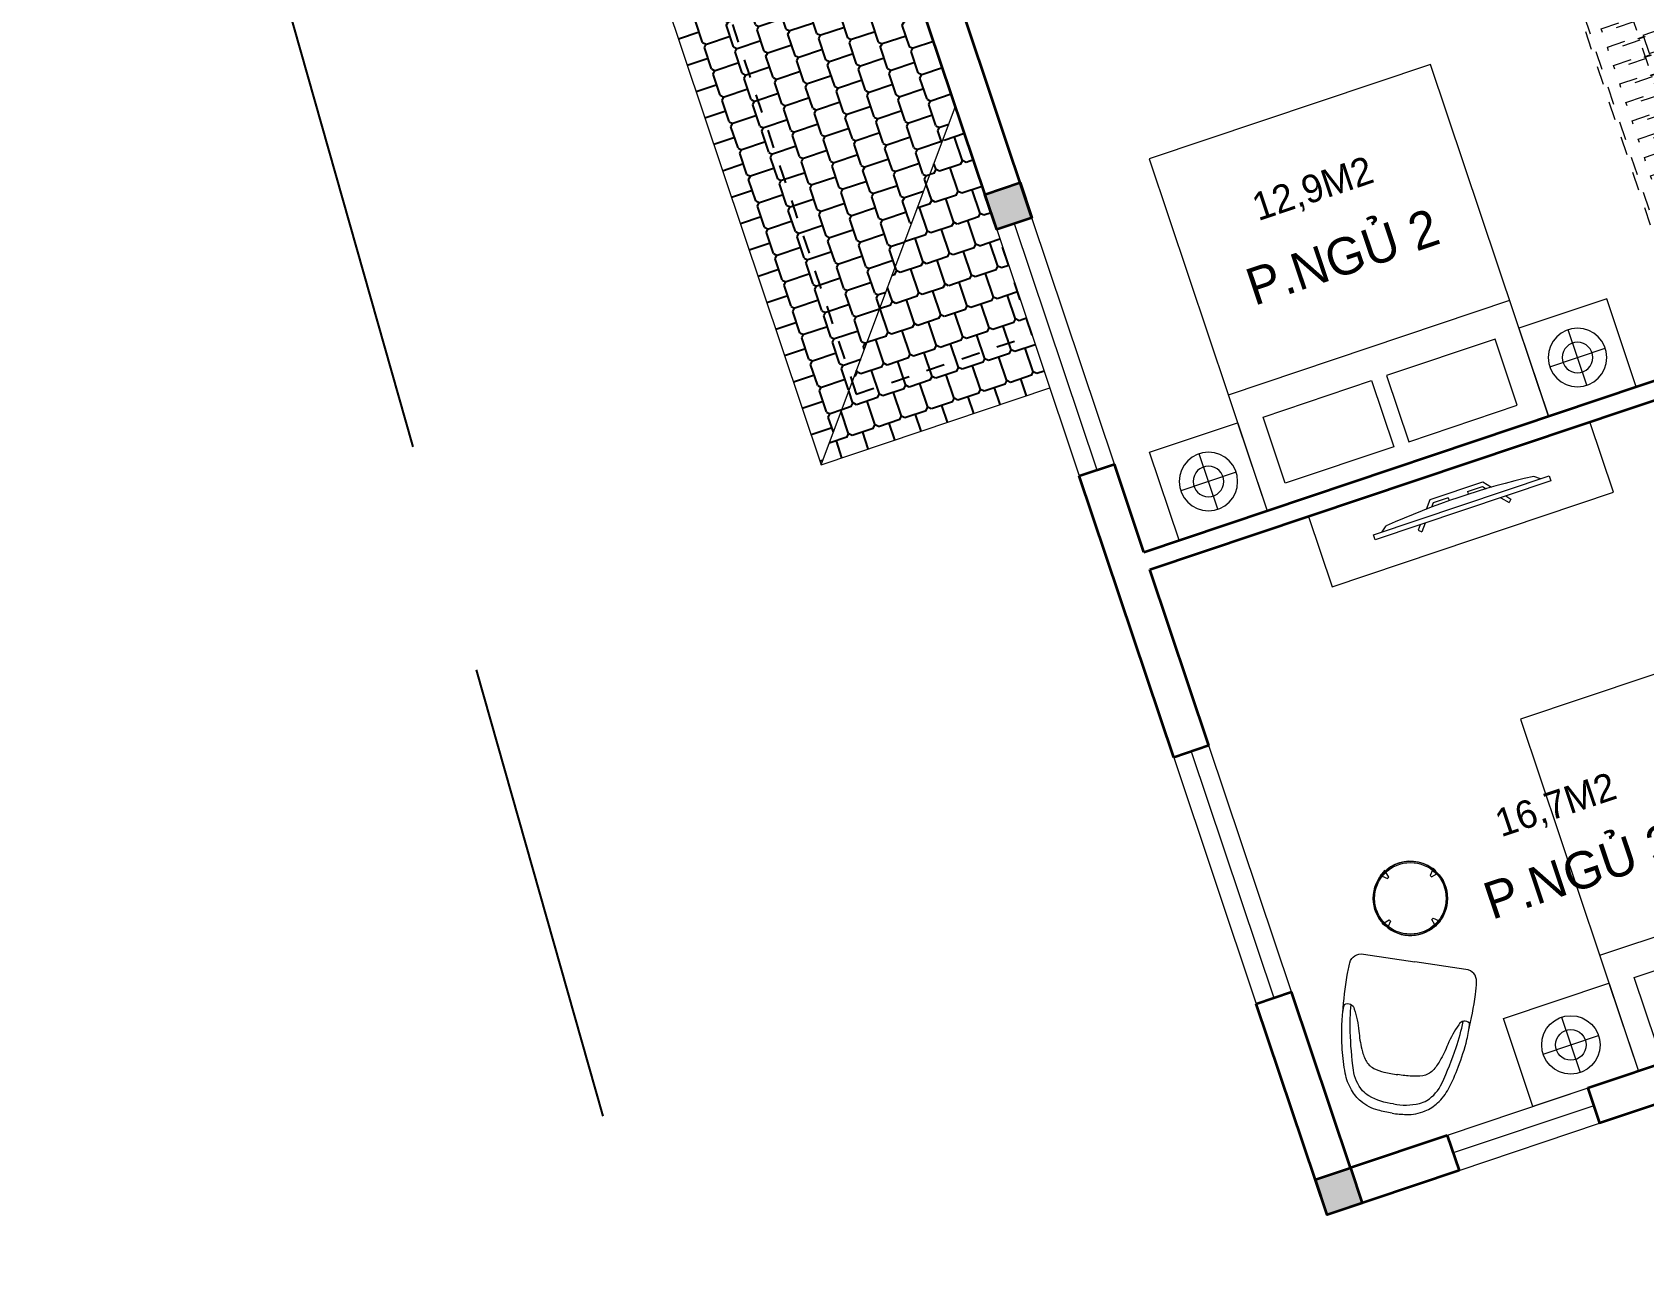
# Model space of a CAD drawing. Header units: metres. Extents: x 568332 to 569219, y 2065964 to 2066430.
# Drawn here: x 568524.19 to 568532.88, y 2066040 to 2066046.65 of the extents above; entities that cross this region are included whole.
import ezdxf

# ---------------------------------------------------------------- set-up
doc = ezdxf.new("R2010")
doc.units = ezdxf.units.M
doc.linetypes.add('HIDDEN', pattern=[0.375, 0.25, -0.125])
doc.linetypes.add('X-5M-G-MB PHONGNGU$0$HIDDEN2', pattern=[0.1875, 0.125, -0.0625])
doc.layers.get('0').update_dxf_attribs({"linetype": 'CONTINUOUS'})
doc.layers.get('DEFPOINTS').update_dxf_attribs({"linetype": 'CONTINUOUS'})
for name, color, linetype, lineweight in [('-CONCRETE', 1, 'CONTINUOUS', 35), ('-DOOR', 137, 'CONTINUOUS', 9), ('-FURNITURE', 46, 'CONTINUOUS', 9), ('-LINE1', 7, 'CONTINUOUS', 18), ('-STEEL1', 1, 'CONTINUOUS', 35), ('-TEXT', 7, 'CONTINUOUS', 15), ('-WALL', 4, 'CONTINUOUS', 35), ('TEXT25', 2, 'CONTINUOUS', 13)]:
    doc.layers.add(name, color=color, linetype=linetype, lineweight=lineweight)
doc.layers.add('-RANH GIOI LO DAT', color=12, linetype='CONTINUOUS')
doc.layers.add('13. NET HATCH', color=252, linetype='CONTINUOUS')
doc.styles.add('T1', font='', dxfattribs={"height": 200})
doc.styles.add('vnavanth', font='', dxfattribs={"width": 0.8})
doc.styles.get('T1').set_extended_font_data('VNgeometric Light')
doc.styles.get('vnavanth').set_extended_font_data('.VnAvantH')

# ---------------------------------------------------------------- blocks, each defined once
blk = doc.blocks.new('G1600')
for p, q in [((137477.0741823114, -212827.2147267315), (139077.0741823114, -212827.2147267327)), ((137227.6935681712, -213391.7193460799), (137227.6935681718, -213076.8871672568)), ((139326.4547964507, -213391.7193460799), (139326.4547964501, -213076.8871672568)), ((137385.1096575831, -213234.3032566686), (137070.2774787599, -213234.3032566681)), ((139169.0387070388, -213234.3032566686), (139483.870885862, -213234.3032566681))]:
    blk.add_line(p, q)
blk.add_lwpolyline([(137477.074182311, -213484.2147267315), (137477.0741823123, -211484.2147267315), (139077.0741823123, -211484.2147267327), (139077.074182311, -213484.2147267327), (137477.074182311, -213484.2147267315)])
for points in [[(136977.074182316, -213484.2147267311), (136977.0741823163, -212984.3917867657), (137477.0741823113, -212984.3917867661), (137477.074182311, -213484.2147267315)], [(137617.074182311, -213375.2147267316), (137617.0741823112, -212998.7147267316), (138234.5741823112, -212998.714726732), (138234.574182311, -213375.214726732)], [(138937.074182311, -213375.2147267325), (138937.0741823112, -212998.7147267325), (138319.5741823112, -212998.7147267321), (138319.574182311, -213375.2147267321)], [(139577.0741823059, -213484.2147267331), (139577.0741823062, -212984.3917867677), (139077.0741823113, -212984.3917867673), (139077.074182311, -213484.2147267327)]]:
    blk.add_lwpolyline(points, close=True)
for centre, radius in [((137227.6935681715, -213234.3032566684), 157.4160894116067), ((139326.4547964504, -213234.3032566684), 157.4160894116067), ((137227.6935681715, -213234.3032566684), 82.41608941160666), ((139326.4547964504, -213234.3032566684), 82.41608941160666)]:
    blk.add_circle(centre, radius)
blk = doc.blocks.new('A$C8a974c9c')
for p, q in [((1750.087982669494, 2957.416116623174), (1750.087982669657, 2642.58393779996)), ((1592.671893257969, 2800.000027211493), (1907.504072081182, 2800.000027211652)), ((1342.999452652235, 2500.000027214177), (1342.999452652119, 700.000027214177)), ((1750.087982669345, 242.5839378051005), (1750.087982669549, 557.4161166283138)), ((1592.67189325784, 400.0000272168018), (1907.504072081053, 400.0000272166017))]:
    blk.add_line(p, q)
for points in [[(1999.999452652235, 3100.000027209127), (1500.176512686827, 3100.000027209127), (1500.176512686827, 2500.000027214177), (1999.999452652235, 2500.000027214177)], [(1890.999452652235, 2360.000027214177), (1514.499452652235, 2360.000027214177), (1514.499452652148, 1642.500027214177), (1890.999452652148, 1642.500027214177)], [(1890.99945265209, 840.000027214177), (1514.49945265209, 840.000027214177), (1514.499452652148, 1557.500027214177), (1890.999452652148, 1557.500027214177)], [(1999.999452652119, 100.0000272192265), (1500.17651268671, 100.0000272192265), (1500.17651268671, 700.000027214177), (1999.999452652119, 700.000027214177)]]:
    blk.add_lwpolyline(points, close=True)
blk.add_lwpolyline([(1999.999452652235, 2500.000027214177), (-0.0005473477649502456, 2500.000027214177), (-0.0005473478813655674, 700.000027214177), (1999.999452652119, 700.000027214177), (1999.999452652235, 2500.000027214177)])
for centre, radius in [((1750.087982669561, 2800.000027211581), 157.4160894116067), ((1750.087982669561, 2800.000027211581), 82.41608941160666), ((1750.087982669432, 400.0000272166926), 157.4160894116067), ((1750.087982669432, 400.0000272166926), 82.41608941160666)]:
    blk.add_circle(centre, radius)
blk = doc.blocks.new('XR.MB.LM123$0$tvi 1')
blk.add_lwpolyline([(28.54445810673496, -2.291926648467779e-10), (28.54445810673496, -999.9999999999964), (-7.275957614183426e-12, -1000), (0, 0)], close=True)
for points in [[(28.54445810680045, -50.31958968611434), (52.37372755713295, -80.86315460130209)], [(-24.09820395050338, -235.5599978379832), (-39.09879504836863, -251.7939635238108)], [(0, -284.7849796677438), (-39.09879504836863, -251.7939635238108)], [(0, -255.9952397129928), (-24.09820395050338, -235.5599978379832)], [(69.66229681991535, -315.0836646851385), (111.1934016081432, -350.2927865858655), (111.193401608034, -649.712917566063), (69.68611289083492, -684.9110379843005)], [(89.09002233762294, -445.7449799550195), (89.09002233762294, -359.9578938602899), (70.91298945683957, -344.6203678706661)], [(89.09002233762294, -445.7449799550195), (73.49991829216015, -445.7449799550232)], [(89.09002233768115, -554.2550200447404), (89.09002233773936, -640.0421061392371), (70.91298945678864, -655.3796321293303)], [(89.09002233768115, -554.2550200447404), (73.49991829216015, -554.2550200447404)], [(0, -715.2150203320198), (-39.09879504836863, -748.2060364759491)], [(-24.09820395050338, -764.4400021620095), (-39.09879504836863, -748.2060364759491)], [(0, -744.004760287), (-24.09820395050338, -764.4400021620095)], [(28.54445810674224, -949.680410313882), (52.37372755713295, -919.1368453984578)]]:
    blk.add_lwpolyline(points)
blk.add_arc((-4025.16618952866, -499.9999999999964), 4099.025185406737, 354.1310878512652, 5.868912148527433)
blk = doc.blocks.new('A$C7D524948')
at = {"layer": '-FURNITURE'}
for points in [[(-1.862645149230957e-09, 824.9500000011176, 0.02374928999430728), (-77.15000000130385, 820, 0.1110396266945436), (-175.0999999996275, 786.1500000022352, 0.08516816991690027), (-234.9500000011176, 733.25, 0.08855014736123698), (-281.5499999988824, 649.3499999996275, 0.02790636319614463), (-315.9500000011176, 525.5999999996275, 0.02834164487538841), (-340.4000000022352, 372.8000000007451, 0.04711987010175965), (-341.0999999996275, 283.4000000003725, 0.5135274654112972), (-284.5500000007451, 299.9500000011176, 0.05957759956988055), (-242.5500000026077, 413.6500000003725, -0.03446512451505389), (-213.1500000003725, 507.4499999992549, -0.05927668371543007), (-182.7500000009313, 564.2999999988824, -0.1661460996977688), (-133.4500000011176, 600.4000000003725, -0.0525641271264061), (-75.80000000074506, 611.9500000011176, -0.02855401869774651), (-1.862645149230957e-09, 614.6500000003725, -3.543335205159532)], [(-1.862645149230957e-09, 824.9500000011176, -0.02374928999430728), (77.14999999850988, 820.0000000018626, -0.1110396266945436), (175.0999999986961, 786.1500000003725, -0.08516816991690027), (234.9499999992549, 733.25, -0.08855014736123698), (281.5499999988824, 649.3499999996275, -0.02790636319614463), (315.9500000011176, 525.5999999996275, -0.02834164487538841), (340.3999999985099, 372.8000000007451, -0.04711987010175965), (341.0999999996275, 283.4000000022352, -0.5135274654112972), (284.5500000007451, 299.9499999992549, -0.05957759956988055), (242.5499999988824, 413.6499999985099, 0.03446512451505389), (213.1499999994412, 507.4500000011176, 0.05927668371543007), (182.75, 564.3000000007451, 0.1661460996977688), (133.4499999983236, 600.4000000003725, 0.0525641271264061), (75.79999999888241, 611.9499999992549, 0.02855401869774651), (-1.862645149230957e-09, 614.6500000003725, 3.543335205159532)], [(-0.5500000007450581, 774.1500000003725, 0.1055837687742558), (-137.8000000007451, 751.3000000007451, 0.08397584501256396), (-176, 728.25, 0.1493020227225411), (-241.2000000011176, 626.1999999992549, 0.02490854660583826), (-289.25, 424.1500000003725, 0.02643887537121914), (-306.5679914960638, 278.4068524483591, -0.8863330528017872)], [(-0.5500000007450581, 774.1500000003725, -0.1055837687742558), (136.6999999992549, 751.3000000007451, -0.08397584501256396), (174.8999999985099, 728.2500000018626, -0.1493020227225411), (240.0999999986961, 626.1999999992549, -0.02490854660583826), (288.1499999975786, 424.1500000003725, -0.02643887537121914), (305.467991495505, 278.4068524483591, 0.8863330528017872)], [(-342.8562581948936, 328.1164919566363, 0.02267140514630937), (-350.039135296829, 124.5, 0.01212164544072816), (-345.6391352973878, 57.0500000026077, 0.4055082152921144), (-279.3891352973878, 0), (0, 0)], [(342.8562581939623, 328.1164919547737, -0.02267140514630937), (350.0391352958977, 124.5, -0.01212164544072816), (345.6391352955252, 57.05000000074506, -0.4055082152921144), (279.3891352964565, 0), (0, 0)]]:
    blk.add_lwpolyline(points, format="xyb", dxfattribs=at)
blk = doc.blocks.new('tbl1')
at = {"layer": '-FURNITURE'}
for points in [[(-19.7318235830171, 199.0618887953169), (-20.00000000081491, 202.1778609547764), (19.99999999918509, 202.1778609547764), (19.73182358138729, 199.0618887953169), (-8.149072527885437e-10, 200.1778609545727)], [(-202.1778609555913, -20), (-202.1778609555913, 20), (-199.0618887961609, 19.7318235822022), (-200.1778609553294, 9.313225746154785e-10), (-199.0618887961609, -19.73182358033955)], [(202.1778609539615, -20), (199.0618887945311, -19.73182358033955), (200.1778609537287, 9.313225746154785e-10), (200.2090254699579, 19.83055200098897), (202.1778609539615, 20)], [(19.99999999918509, -202.1778609547764), (-20.00000000081491, -202.1778609547764), (-19.7318235830171, -199.061888795346), (-8.149072527885437e-10, -200.1778609546018), (19.73182358138729, -199.061888795346)]]:
    blk.add_hatch(color=256, dxfattribs=at).paths.add_polyline_path(points, flags=0)
at = {"layer": '-FURNITURE', "flags": 128}
for points in [[(-19.7318235830171, 199.061888795346), (-20.00000000081491, 202.1778609547764), (-8.149072527885437e-10, 202.1778609547764), (19.99999999918509, 202.1778609547764), (19.73182358138729, 199.061888795346)], [(-202.1778609555913, 0), (-202.1778609555913, 20), (-199.0618887961609, 19.7318235822022)], [(202.1778609539615, 0), (202.1778609539615, 20), (199.0618887945311, 19.7318235822022)], [(-19.7318235830171, -199.061888795346), (-20.00000000081491, -202.1778609547764), (-8.149072527885437e-10, -202.1778609547764), (19.99999999918509, -202.1778609547764), (19.73182358138729, -199.061888795346)]]:
    blk.add_lwpolyline(points, dxfattribs=at)
for points in [[(14.99999999918509, 193), (-15.00000000081491, 193), (-5.000000000814907, 163), (-8.149072527885437e-10, 163), (4.999999999185093, 163)], [(-193.0000000008149, -15), (-193.0000000008149, 15), (-163.0000000008149, 5), (-163.0000000008149, 0), (-163.0000000008149, -5)], [(192.9999999991851, -15), (192.9999999991851, 15), (162.9999999991851, 5), (162.9999999991851, 0), (162.9999999991851, -5)], [(14.99999999918509, -193), (-15.00000000081491, -193), (-5.000000000814907, -163), (-8.149072527885437e-10, -163), (4.999999999185093, -163)]]:
    blk.add_lwpolyline(points, close=True, dxfattribs=at)
at = {"layer": '-FURNITURE'}
for radius in [200.0000000000002, 193.0000000000002]:
    blk.add_circle((-8.149072527885437e-10, 0), radius, dxfattribs=at)
for radius, start, end in [(199.9999999999999, 90, 270), (199.9999999999998, 270, 90)]:
    blk.add_arc((0, 0), radius, start, end, dxfattribs=at)
blk = doc.blocks.new('*U168')
at = {"linetype": 'X-5M-G-MB PHONGNGU$0$HIDDEN2'}
for points in [[(0, 600.0000000004657), (0, 0), (2181.818181820297, -7.813323814654285e-10), (2181.818181820297, 599.9999999996843)], [(2161.818181820297, 579.999661371611), (2161.818181820297, 19.99966137161111), (20, 20.00000000046566), (20, 580.0000000004657)], [(2161.818181820297, 286.6991212946932), (2161.818181820297, 313.0991212946), (20, 313.0991212953813), (19.99999859370291, 286.6991212952417)], [(113.7817614636733, 319.1750910408318), (109.4317788550979, 319.1750910408318), (109.4317788550979, 280.441767644881), (113.7817614636733, 280.441767644881)], [(227.7817614636733, 319.1750910407849), (223.4317788550979, 319.1750910407849), (223.4317788550979, 280.4417676448341), (227.7817614636733, 280.4417676448341)], [(341.7817614636733, 319.175091040738), (337.4317788550979, 319.175091040738), (337.4317788550979, 280.4417676447872), (341.7817614636733, 280.4417676447872)], [(455.7817614636733, 319.1750910406911), (451.4317788550979, 319.1750910406911), (451.4317788550979, 280.4417676447403), (455.7817614636733, 280.4417676447403)], [(569.7817614636733, 319.1750910406442), (565.431778855098, 319.1750910406442), (565.431778855098, 280.4417676446934), (569.7817614636733, 280.4417676446934)], [(683.7817614636733, 319.1750910405973), (679.431778855098, 319.1750910405973), (679.431778855098, 280.4417676446465), (683.7817614636733, 280.4417676446465)], [(797.7817614636733, 319.1750910405504), (793.431778855098, 319.1750910405504), (793.431778855098, 280.4417676445996), (797.7817614636733, 280.4417676445996)], [(911.7817614636733, 319.1750910405035), (907.431778855098, 319.1750910405035), (907.431778855098, 280.4417676445527), (911.7817614636733, 280.4417676445527)], [(1025.781761463673, 319.1750910404566), (1021.431778855098, 319.1750910404566), (1021.431778855098, 280.4417676445057), (1025.781761463673, 280.4417676445057)], [(1139.781761463673, 319.1750910404097), (1135.431778855098, 319.1750910404097), (1135.431778855098, 280.4417676444588), (1139.781761463673, 280.4417676444588)], [(1253.781761463673, 319.1750910403628), (1249.431778855098, 319.1750910403628), (1249.431778855098, 280.4417676444119), (1253.781761463673, 280.4417676444119)], [(1367.781761463673, 319.1750910403159), (1363.431778855098, 319.1750910403159), (1363.431778855098, 280.441767644365), (1367.781761463673, 280.441767644365)], [(1481.781761463673, 319.175091040269), (1477.431778855098, 319.175091040269), (1477.431778855098, 280.4417676443181), (1481.781761463673, 280.4417676443181)], [(1595.781761463673, 319.175091040222), (1591.431778855098, 319.175091040222), (1591.431778855098, 280.4417676442712), (1595.781761463673, 280.4417676442712)], [(1709.781761463673, 319.1750910401751), (1705.431778855098, 319.1750910401751), (1705.431778855098, 280.4417676442243), (1709.781761463673, 280.4417676442243)], [(1823.781761463673, 319.1750910401282), (1819.431778855098, 319.1750910401282), (1819.431778855098, 280.4417676441774), (1823.781761463673, 280.4417676441774)], [(1937.781761463673, 319.1750910400813), (1933.431778855098, 319.1750910400813), (1933.431778855098, 280.4417676441305), (1937.781761463673, 280.4417676441305)], [(2051.781761463673, 319.1750910400344), (2047.431778855098, 319.1750910400344), (2047.431778855098, 280.4417676440836), (2051.781761463673, 280.4417676440836)]]:
    blk.add_lwpolyline(points, close=True, dxfattribs=at)
for points in [[(122.2409142897814, 313.1103512093413), (122.2409142897814, 515.2497102723445), (100.1765458012815, 515.2497102723445), (100.1765458012815, 313.1103512093413)], [(236.2409142897814, 313.1103512092944), (236.2409142897814, 515.2497102722975), (214.1765458012815, 515.2497102722975), (214.1765458012815, 313.1103512092944)], [(350.2409142897814, 313.1103512092475), (350.2409142897814, 515.2497102722507), (328.1765458012815, 515.2497102722507), (328.1765458012815, 313.1103512092475)], [(464.2409142897814, 313.1103512092006), (464.2409142897814, 515.2497102722037), (442.1765458012815, 515.2497102722037), (442.1765458012815, 313.1103512092006)], [(578.2409142897814, 313.1103512091537), (578.2409142897814, 515.2497102721569), (556.1765458012815, 515.2497102721569), (556.1765458012815, 313.1103512091537)], [(692.2409142897814, 313.1103512091068), (692.2409142897814, 515.24971027211), (670.1765458012815, 515.24971027211), (670.1765458012815, 313.1103512091068)], [(806.2409142897814, 313.1103512090599), (806.2409142897814, 515.249710272063), (784.1765458012815, 515.249710272063), (784.1765458012815, 313.1103512090599)], [(920.2409142897814, 313.110351209013), (920.2409142897814, 515.2497102720162), (898.1765458012815, 515.2497102720162), (898.1765458012815, 313.110351209013)], [(1034.240914289781, 313.1103512089661), (1034.240914289781, 515.2497102719692), (1012.176545801281, 515.2497102719692), (1012.176545801281, 313.1103512089661)], [(1148.240914289781, 313.1103512089192), (1148.240914289781, 515.2497102719224), (1126.176545801281, 515.2497102719224), (1126.176545801281, 313.1103512089192)], [(1262.240914289781, 313.1103512088723), (1262.240914289781, 515.2497102718754), (1240.176545801281, 515.2497102718754), (1240.176545801281, 313.1103512088723)], [(1376.240914289781, 313.1103512088254), (1376.240914289781, 515.2497102718285), (1354.176545801281, 515.2497102718285), (1354.176545801281, 313.1103512088254)], [(1490.240914289781, 313.1103512087785), (1490.240914289781, 515.2497102717816), (1468.176545801281, 515.2497102717816), (1468.176545801281, 313.1103512087785)], [(1604.240914289781, 313.1103512087315), (1604.240914289781, 515.2497102717347), (1582.176545801281, 515.2497102717347), (1582.176545801281, 313.1103512087315)], [(1718.240914289781, 313.1103512086846), (1718.240914289781, 515.2497102716878), (1696.176545801281, 515.2497102716878), (1696.176545801281, 313.1103512086846)], [(1832.240914289781, 313.1103512086377), (1832.240914289781, 515.2497102716409), (1810.176545801281, 515.2497102716409), (1810.176545801281, 313.1103512086377)], [(1946.240914289781, 313.1103512085908), (1946.240914289781, 515.2497102715939), (1924.176545801281, 515.2497102715939), (1924.176545801281, 313.1103512085908)], [(2060.240914289781, 313.1103512085439), (2060.240914289781, 515.2497102715471), (2038.176545801281, 515.2497102715471), (2038.176545801281, 313.1103512085439)], [(100.1765458012815, 286.7103512094345), (100.1765458012815, 92.0852110228024), (122.2409142897814, 92.0852110228024), (122.2409142897814, 286.7103512094345)], [(214.1765458012815, 286.7103512093876), (214.1765458012815, 92.08521102275549), (236.2409142897814, 92.08521102275549), (236.2409142897814, 286.7103512093876)], [(328.1765458012815, 286.7103512093407), (328.1765458012815, 92.08521102270858), (350.2409142897814, 92.08521102270858), (350.2409142897814, 286.7103512093407)], [(442.1765458012815, 286.7103512092938), (442.1765458012815, 92.08521102266168), (464.2409142897814, 92.08521102266168), (464.2409142897814, 286.7103512092938)], [(556.1765458012815, 286.7103512092469), (556.1765458012815, 92.08521102261477), (578.2409142897814, 92.08521102261477), (578.2409142897814, 286.7103512092469)], [(670.1765458012815, 286.7103512092), (670.1765458012815, 92.08521102256786), (692.2409142897814, 92.08521102256786), (692.2409142897814, 286.7103512092)], [(784.1765458012815, 286.7103512091531), (784.1765458012815, 92.08521102252095), (806.2409142897814, 92.08521102252095), (806.2409142897814, 286.7103512091531)], [(898.1765458012815, 286.7103512091062), (898.1765458012815, 92.08521102247404), (920.2409142897814, 92.08521102247404), (920.2409142897814, 286.7103512091062)], [(1012.176545801281, 286.7103512090592), (1012.176545801281, 92.08521102242715), (1034.240914289781, 92.08521102242715), (1034.240914289781, 286.7103512090592)], [(1126.176545801281, 286.7103512090123), (1126.176545801281, 92.08521102238024), (1148.240914289781, 92.08521102238024), (1148.240914289781, 286.7103512090123)], [(1240.176545801281, 286.7103512089654), (1240.176545801281, 92.08521102233333), (1262.240914289781, 92.08521102233333), (1262.240914289781, 286.7103512089654)], [(1354.176545801281, 286.7103512089186), (1354.176545801281, 92.08521102228642), (1376.240914289781, 92.08521102228642), (1376.240914289781, 286.7103512089186)], [(1468.176545801281, 286.7103512088717), (1468.176545801281, 92.0852110222395), (1490.240914289781, 92.0852110222395), (1490.240914289781, 286.7103512088717)], [(1582.176545801281, 286.7103512088247), (1582.176545801281, 92.0852110221926), (1604.240914289781, 92.0852110221926), (1604.240914289781, 286.7103512088247)], [(1696.176545801281, 286.7103512087778), (1696.176545801281, 92.0852110221457), (1718.240914289781, 92.0852110221457), (1718.240914289781, 286.7103512087778)], [(1810.176545801281, 286.7103512087309), (1810.176545801281, 92.08521102209879), (1832.240914289781, 92.08521102209879), (1832.240914289781, 286.7103512087309)], [(1924.176545801281, 286.710351208684), (1924.176545801281, 92.08521102205188), (1946.240914289781, 92.08521102205188), (1946.240914289781, 286.710351208684)], [(2038.176545801281, 286.7103512086371), (2038.176545801281, 92.08521102200497), (2060.240914289781, 92.08521102200497), (2060.240914289781, 286.7103512086371)]]:
    blk.add_lwpolyline(points, dxfattribs=at)
blk = doc.blocks.new('A$C4D045CFB')
at = {"layer": '13. NET HATCH'}
h = blk.add_hatch(dxfattribs=at)
h.set_pattern_fill('MAIGO-12', color=256, scale=300, angle=180)
h.set_pattern_definition([(180, (-90, 1.102182119232618e-14), (-75.00000000000001, -150), [120, -30, 120, -30]), (270, (-75, -14.99999999999999), (74.99999999999997, -150), [135, -165]), (225, (-60, 7.34788079488412e-15), (-75.00000000142688, -150.0000000028537), [21.213203436, -403.0508652]), (315, (-90, 1.102182119232618e-14), (75.00000000142684, -150.0000000028537), [21.213203436, -403.0508652])])
h.paths.add_polyline_path([(1299.999119955668, 6100.494044825784), (1299.953723877203, 5215.284894083044), (1299.999119955668, 5229.592269479996), (1299.999119955668, 4500.000660992693), (-0.0008800443320069462, 6100.494044825784)])
h = blk.add_hatch(dxfattribs=at)
h.set_pattern_fill('MAIGO-12', color=256, scale=300, angle=270)
h.set_pattern_definition([(270, (-1.653273178848927e-14, -90), (150, -75.00000000000003), [120, -30, 120, -30]), (0, (14.99999999999999, -75), (150, 74.99999999999996), [135, -165]), (315, (-1.102182119232618e-14, -60), (150.0000000028537, -75.0000000014269), [21.213203436, -403.0508652]), (45, (-1.653273178848927e-14, -90), (150.0000000028537, 75.00000000142683), [21.213203436, -403.0508652])])
h.paths.add_polyline_path([(-0.0008800443320069462, 6100.494044825784), (1299.999119955668, 4500.000660992693), (1299.999119955668, 1300.000660992693), (-0.0008800443320069462, 0.000660992693156004)])
h = blk.add_hatch(dxfattribs=at)
h.set_pattern_fill('MAIGO-12', color=256, scale=300)
h.set_pattern_definition([(0, (90, 0), (75, 150), [120, -30, 120, -30]), (90, (75, 15), (-74.99999999999999, 150), [135, -165]), (45, (60, 0), (75.00000000142687, 150.0000000028537), [21.213203436, -403.0508652]), (135, (90, 0), (-75.00000000142686, 150.0000000028537), [21.213203436, -403.0508652])])
h.paths.add_polyline_path([(1299.999119955668, 1300.000660992693), (1299.999119955668, 0.000660992693156004), (-0.0008800443320069462, 0.000660992693156004)])
at = {"layer": '-LINE1'}
for p, q in [((-0.0008800443320069462, 0.000660992693156004), (-0.0008800443320069462, 6100.494044825784)), ((-0.0008800443320069462, 6100.494044825784), (1299.999119955668, 6100.494044825784)), ((-0.0008800443320069462, 6100.494044825784), (1299.999119955668, 4500.000660992693)), ((-0.0008800443320069462, 0.000660992693156004), (1299.999119955668, 1300.000660992693)), ((1299.999119955668, 0.000660992693156004), (-0.0008800443320069462, 0.000660992693156004))]:
    blk.add_line(p, q, dxfattribs=at)
at = {"layer": 'DEFPOINTS', "linetype": 'HIDDEN', "ltscale": 5}
blk.add_lwpolyline([(1299.999119955668, 300.0006609926932), (299.999119955668, 300.0006609926932), (299.999119955668, 5800.494044825784), (1299.999119955668, 5800.494044825784)], close=True, dxfattribs=at)
blk = doc.blocks.new('A$C5C575821')
at = {"layer": '-CONCRETE'}
h = blk.add_hatch(color=256, dxfattribs=at)
h.dxf.hatch_style = 1
h.paths.add_polyline_path([(-0.00237559899687767, 200.0000000000146), (-0.00237559899687767, 1.455191522836685e-11), (199.9976244010031, 1.455191522836685e-11), (199.9976244010031, 200.0000000000146)])
blk.add_lwpolyline([(-0.00237559899687767, 1.455191522836685e-11), (199.9976244010031, 1.455191522836685e-11), (199.9976244010031, 200.0000000000146), (-0.00237559899687767, 200.0000000000146)], close=True, dxfattribs=at)
blk = doc.blocks.new('TRUC M6')
at = {"layer": '-WALL'}
for p in [(-199.9976244014688, 12489.68831183558), (-199.9976244013524, 6889.688312009894)]:
    blk.add_blockref('A$C5C575821', p, dxfattribs=at)
blk = doc.blocks.new('A$C3F2307D3')
at = {"layer": '-DOOR'}
for points in [[(5.645747902803123, 7.057800859911367), (5.835388680920005, 7.121443744748831), (5.389966661226936, 8.448696254286915), (5.200325882993639, 8.385053369682282)], [(6.600223659304902, 4.213688339339569), (6.789864437538199, 4.277331224177033), (6.344442417728715, 5.604583733715117), (6.154801639611833, 5.540940849110484)], [(7.693075368995778, 3.314673437969759), (8.451505374512635, 3.569200306432322), (8.38787365774624, 3.758807806996629), (7.629443652229384, 3.504280938534066)]]:
    blk.add_lwpolyline(points, close=True, dxfattribs=at)
for points in [[(5.295146272168495, 8.416874811984599), (5.740568291861564, 7.089622302446514)], [(6.249622028670274, 5.572762291412801), (6.695044048363343, 4.245509781641886)], [(8.419689515954815, 3.664004057180136), (7.661259510437958, 3.409477188717574)]]:
    blk.add_lwpolyline(points, dxfattribs=at)
at = {"layer": '-FURNITURE'}
blk.add_lwpolyline([(7.009214183199219, 6.460564900189638), (8.526074194116518, 6.969618637580425), (8.398810571176, 7.348834202392027), (6.881950560375117, 6.839780465234071)], close=True, dxfattribs=at)
at = {"layer": '-RANH GIOI LO DAT', "linetype": 'HIDDEN', "ltscale": 10}
blk.add_line((4.102312903385609, 2.990709617733955e-06), (3.829365596175194e-06, 14.45138577069156), dxfattribs=at)
at = {"layer": '-WALL'}
for p, q in [((5.200359159847721, 8.385064537171274), (4.73887381341774, 9.760181970195845)), ((5.389966661226936, 8.448696254286915), (5.00802096107509, 9.586804310558364)), ((5.389966661226936, 8.448696254286915), (5.200359159847721, 8.385064537171274)), ((5.994467973709106, 6.647424991242588), (9.502134199021384, 7.824587410083041)), ((6.026283832266927, 6.552621240494773), (9.723557558958419, 7.793415376450866)), ((5.645781179540791, 7.05781202763319), (5.835388680920005, 7.121443744748831)), ((6.1548349163495, 5.540952016599476), (5.645781179540791, 7.05781202763319)), ((5.994467973709106, 6.647424991242588), (5.835388680920005, 7.121443744748831)), ((6.344442417728715, 5.604583733715117), (6.026283832266927, 6.552621240494773)), ((6.344409140991047, 5.604572565993294), (6.154801639611833, 5.540940849110484)), ((11.75333425658755, 4.888246438466012), (8.387873657396995, 3.758807807927951)), ((12.1962535266066, 4.825926719000563), (8.451505374512635, 3.569200306432322)), ((6.600223659304902, 4.213688339339569), (6.789977113017812, 4.277369037736207)), ((7.108023022999987, 3.329293717164546), (6.789864437538199, 4.277331224177033)), ((6.982047238736413, 3.076054498786107), (6.600256936158985, 4.213699507061392)), ((8.387873657396995, 3.758807807927951), (8.451505374512635, 3.569200306432322)), ((7.629443651880138, 3.504280939465389), (7.108023022999987, 3.329293717164546)), ((7.629443651880138, 3.504280939465389), (7.693075368995778, 3.314673437969759)), ((7.693075368995778, 3.314673437969759), (6.982047238736413, 3.076054498786107))]:
    blk.add_line(p, q, dxfattribs=at)
at = {"layer": '-FURNITURE', "extrusion": (0, 0, -1)}
for name, p, xscale, yscale, zscale, rotation in [('*U168', (-8.980713570257649, 7.649600188015029), 0.000916666666665974, 0.000916666666665974, -0.000916666666665974, 71.44839956493743), ('XR.MB.LM123$0$tvi 1', (-7.240994506515563, 6.712808756390586), -0.001, 0.001, 0.001, 251.4520892873519)]:
    blk.add_blockref(name, p, dxfattribs=dict(at, xscale=xscale, yscale=yscale, zscale=zscale, rotation=rotation))
at = {"layer": '-FURNITURE', "yscale": 0.001, "zscale": 0.001}
for name, p, xscale, rotation in [('G1600', (70.58654111495707, 253.5097438893281), -0.001, 18.55160043506258), ('A$C8a974c9c', (7.360220891889185, 5.523551174206659), 0.001, 288.5516004350625), ('A$C7D524948', (7.454499628394842, 4.439302598591894), 0.001, 171.4586518923616)]:
    blk.add_blockref(name, p, dxfattribs=dict(at, xscale=xscale, rotation=rotation))
at = {"layer": '-STEEL1', "xscale": -0.001, "yscale": 0.001, "zscale": 0.001, "rotation": 198.5516004350626}
blk.add_blockref('TRUC M6', (3.134321456192993, 15.16998668620363), dxfattribs=at)
at = {"layer": '-WALL', "yscale": 0.001, "zscale": 0.001}
for name, p, xscale, rotation in [('A$C4D045CFB', (2.313330982462503, 12.90171736734919), -0.001, 198.5516004350626), ('tbl1', (7.430944225052372, 4.781386762624606), 0.001, 47.33673214390036)]:
    blk.add_blockref(name, p, dxfattribs=dict(at, xscale=xscale, rotation=rotation))
at = {"layer": '-TEXT', "color": 2, "style": 'vnavanth'}
for s, p in [('p.ngñ 2', (6.58951571804937, 7.973168093478307)), ('p.ngñ 3', (7.870777185307816, 4.664904692210257))]:
    blk.add_text(s, height=0.1999591899200177, rotation=18.55160435106437, dxfattribs=at).set_placement(p)
at = {"layer": 'TEXT25', "style": 'T1'}
for s, p in [('12,9M2', (6.610293932957575, 8.430087819928303)), ('16,7M2', (7.920302289887331, 5.109795459546149))]:
    blk.add_text(s, height=0.15, rotation=18.55160435106437, dxfattribs=at).set_placement(p)

msp = doc.modelspace()

# ---------------------------------------------------------------- block references
msp.add_blockref('A$C3F2307D3', (568524.1932675531, 2066037.206617298))

doc.saveas('drawing.dxf')
